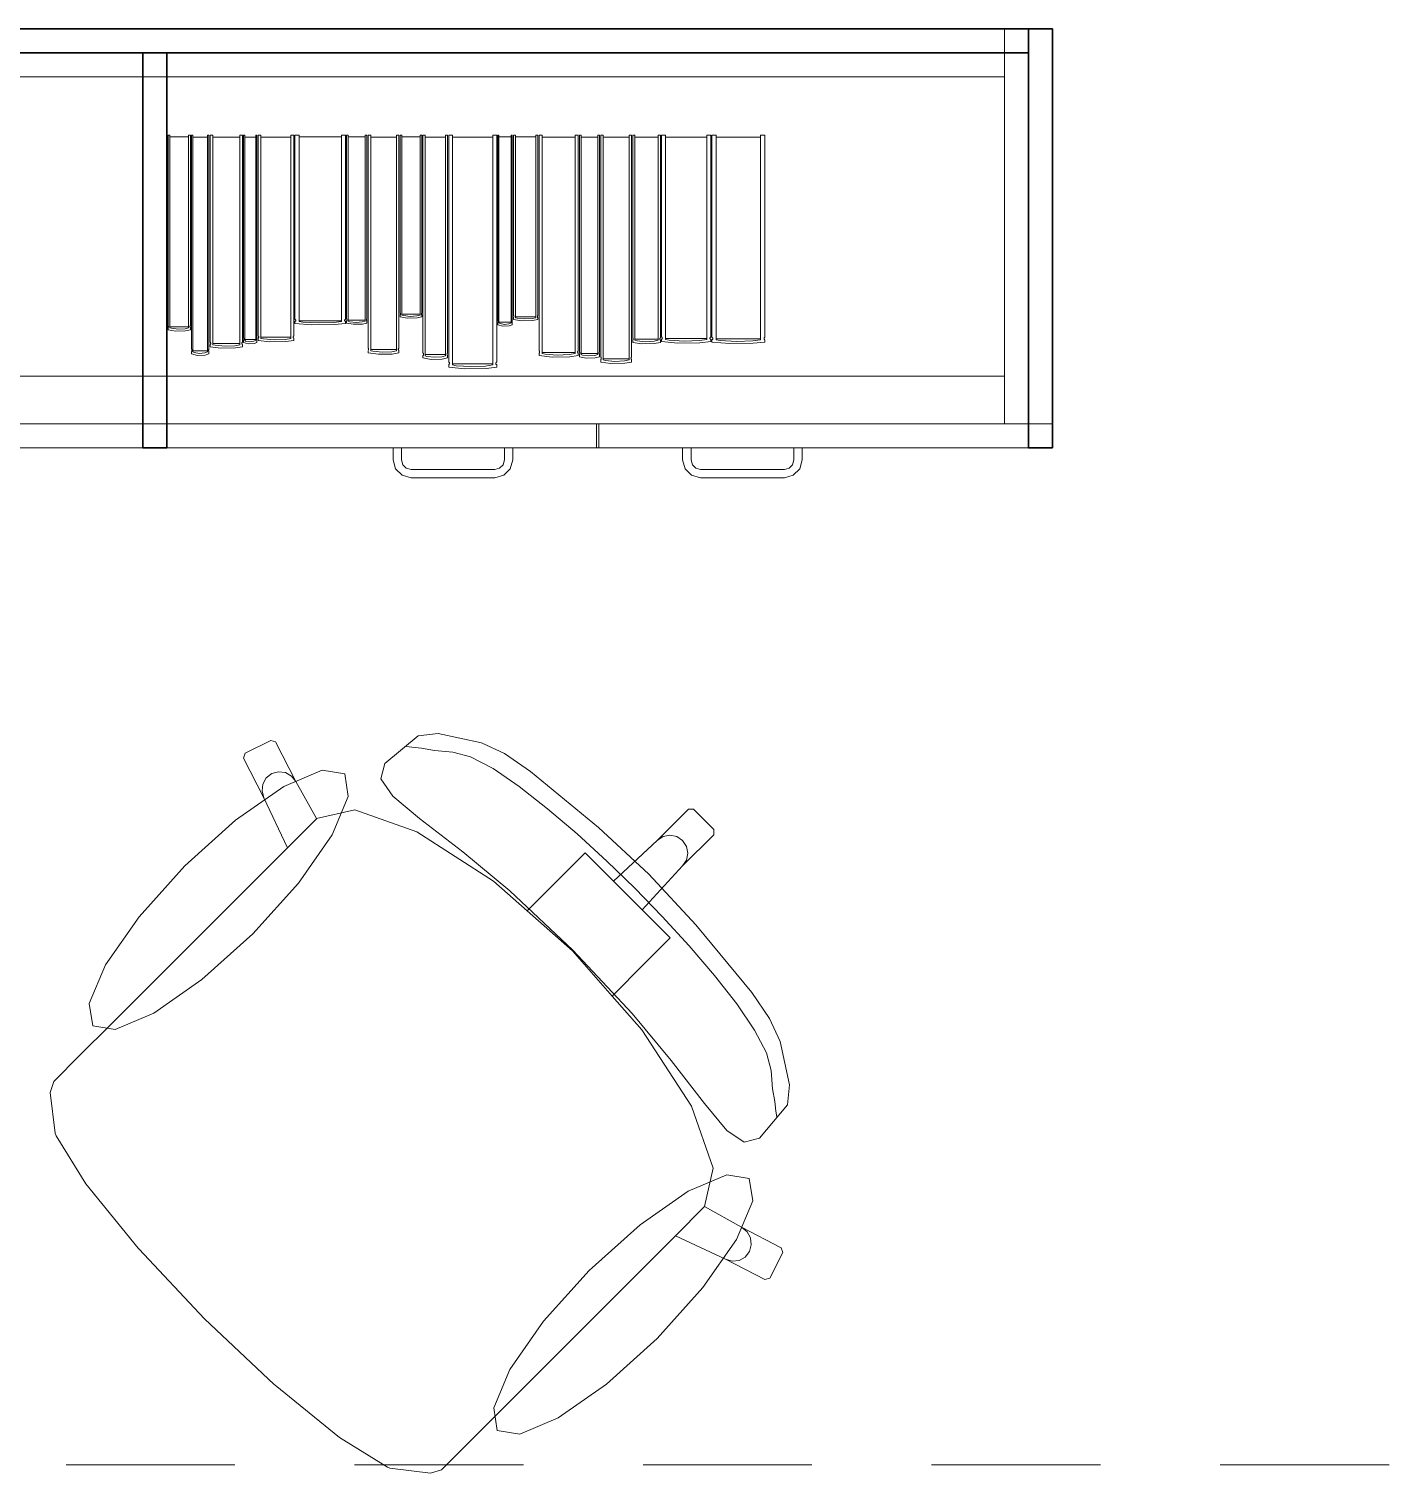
# Model space of a CAD drawing. Header units: inches. Extents: x -19 to 5698, y -728 to 92.
# Drawn here: x 198.156 to 199.295, y 17.393 to 18.599 of the extents above; entities that cross this region are included whole.
import ezdxf

# ---------------------------------------------------------------- set-up
doc = ezdxf.new("R2010")
doc.units = ezdxf.units.IN
doc.header["$MEASUREMENT"] = 0
doc.set_wipeout_variables(frame=1)
doc.linetypes.add('Hidden Line', pattern=[0.195611, 0.141111, -0.0545])
doc.linetypes.add('Wipeout_Contour', pattern=[1, 0, -1])
doc.layers.add('08 _ STR _ EXT _ 09 Vigas', color=251, linetype='Continuous')
doc.layers.add('Interior - Mobiliario', color=7, linetype='Continuous')

msp = doc.modelspace()

# ---------------------------------------------------------------- linework, layer by layer
at = {"layer": '08 _ STR _ EXT _ 09 Vigas', "color": 251, "linetype": 'Hidden Line', "lineweight": 13, "true_color": 0x636466}
msp.add_line((194.57, 17.4), (215.07, 17.4), dxfattribs=at)
at = {"layer": 'Interior - Mobiliario', "color": 175, "linetype": 'Continuous', "lineweight": 13}
for p, q in [((197.5309, 18.5794), (198.9909, 18.5794)), ((198.9909, 18.5794), (198.9909, 18.2694)), ((198.9709, 18.5594), (198.9709, 18.3094)), ((198.289, 18.3497), (198.289, 18.5108)), ((198.289, 18.5108), (198.2905, 18.5108)), ((198.2905, 18.5108), (198.2905, 18.3517)), ((198.2915, 18.3319), (198.2915, 18.5108)), ((198.2915, 18.5108), (198.2927, 18.5108)), ((198.2927, 18.5108), (198.2927, 18.3297)), ((198.2927, 18.509), (198.3049, 18.509)), ((198.3049, 18.3297), (198.3049, 18.5108)), ((198.3049, 18.5108), (198.306, 18.5108)), ((198.306, 18.5108), (198.306, 18.3319)), ((198.307, 18.3378), (198.307, 18.5108)), ((198.307, 18.5108), (198.3092, 18.5108)), ((198.3092, 18.5108), (198.3092, 18.3356)), ((198.3092, 18.3365), (198.3092, 18.509)), ((198.3092, 18.509), (198.3318, 18.509)), ((198.3318, 18.3356), (198.3318, 18.5108)), ((198.3318, 18.5108), (198.334, 18.5108)), ((198.3318, 18.509), (198.3318, 18.3365)), ((198.334, 18.5108), (198.334, 18.3378)), ((198.335, 18.3413), (198.335, 18.5108)), ((198.335, 18.5108), (198.3359, 18.5108)), ((198.3359, 18.5108), (198.3359, 18.3393)), ((198.3359, 18.5091), (198.3452, 18.5091)), ((198.3452, 18.3393), (198.3452, 18.5108)), ((198.3452, 18.5108), (198.3461, 18.5108)), ((198.3461, 18.5108), (198.3461, 18.3413)), ((198.3471, 18.343), (198.3471, 18.5108)), ((198.3471, 18.5108), (198.3495, 18.5108)), ((198.3495, 18.5108), (198.3495, 18.3409)), ((198.3495, 18.5091), (198.3745, 18.5091)), ((198.3745, 18.3409), (198.3745, 18.5108)), ((198.3745, 18.5108), (198.3769, 18.5108)), ((198.3769, 18.5108), (198.3769, 18.343)), ((198.3779, 18.3568), (198.3779, 18.5108)), ((198.3779, 18.5108), (198.3813, 18.5108)), ((198.3813, 18.5108), (198.3813, 18.3549)), ((198.3813, 18.5092), (198.4167, 18.5092)), ((198.4167, 18.3549), (198.4167, 18.5108)), ((198.4167, 18.5108), (198.4201, 18.5108)), ((198.4201, 18.5108), (198.4201, 18.3568)), ((198.4211, 18.3572), (198.4211, 18.5108)), ((198.4211, 18.5108), (198.4225, 18.5108)), ((198.4225, 18.5108), (198.4225, 18.3553)), ((198.4225, 18.5092), (198.4367, 18.5092)), ((198.4367, 18.3553), (198.4367, 18.5108)), ((198.4367, 18.5108), (198.4381, 18.5108)), ((198.4381, 18.5108), (198.4381, 18.3572)), ((198.4391, 18.3328), (198.4391, 18.5108)), ((198.4391, 18.5108), (198.4412, 18.5108)), ((198.4412, 18.5108), (198.4412, 18.3306)), ((198.4412, 18.509), (198.4627, 18.509)), ((198.4627, 18.3306), (198.4627, 18.5108)), ((198.4627, 18.5108), (198.4648, 18.5108)), ((198.4648, 18.5108), (198.4648, 18.3328)), ((198.4658, 18.3622), (198.4658, 18.5108)), ((198.4658, 18.5108), (198.4672, 18.5108)), ((198.4672, 18.5108), (198.4672, 18.3604)), ((198.4672, 18.5093), (198.4825, 18.5093)), ((198.4825, 18.3604), (198.4825, 18.5108)), ((198.4825, 18.5108), (198.4839, 18.5108)), ((198.4839, 18.5108), (198.4839, 18.3622)), ((198.4849, 18.3286), (198.4849, 18.5108)), ((198.4849, 18.5108), (198.4866, 18.5108)), ((198.4866, 18.5108), (198.4866, 18.3264)), ((198.4866, 18.5089), (198.5038, 18.5089)), ((198.5038, 18.3264), (198.5038, 18.5108)), ((198.5038, 18.5108), (198.5054, 18.5108)), ((198.5054, 18.5108), (198.5054, 18.3286)), ((198.5064, 18.321), (198.5064, 18.5108)), ((198.5064, 18.5108), (198.5096, 18.5108)), ((198.5096, 18.5108), (198.5096, 18.3187)), ((198.5096, 18.5089), (198.5432, 18.5089)), ((198.5432, 18.3187), (198.5432, 18.5108)), ((198.5432, 18.5108), (198.5465, 18.5108)), ((198.5465, 18.5108), (198.5465, 18.321)), ((198.5475, 18.3556), (198.5475, 18.5108)), ((198.5475, 18.5108), (198.5484, 18.5108)), ((198.5484, 18.5108), (198.5484, 18.3538)), ((198.5484, 18.5092), (198.5585, 18.5092)), ((198.5585, 18.3538), (198.5585, 18.5108)), ((198.5585, 18.5108), (198.5595, 18.5108)), ((198.5595, 18.5108), (198.5595, 18.3556)), ((198.5605, 18.3601), (198.5605, 18.5108)), ((198.5605, 18.5108), (198.5621, 18.5108)), ((198.5621, 18.5108), (198.5621, 18.3582)), ((198.5621, 18.5093), (198.5792, 18.5093)), ((198.5792, 18.3582), (198.5792, 18.5108)), ((198.5792, 18.5108), (198.5809, 18.5108)), ((198.5809, 18.5108), (198.5809, 18.3601)), ((198.5819, 18.3305), (198.5819, 18.5108)), ((198.5819, 18.5108), (198.5845, 18.5108)), ((198.5845, 18.5108), (198.5845, 18.3283)), ((198.5845, 18.5089), (198.612, 18.5089)), ((198.612, 18.3283), (198.612, 18.5108)), ((198.612, 18.5108), (198.6147, 18.5108)), ((198.6147, 18.5108), (198.6147, 18.3305)), ((198.6157, 18.3297), (198.6157, 18.5108)), ((198.6157, 18.5108), (198.617, 18.5108)), ((198.617, 18.5108), (198.617, 18.3275)), ((198.617, 18.5089), (198.6311, 18.5089)), ((198.6311, 18.3275), (198.6311, 18.5108)), ((198.6311, 18.5108), (198.6324, 18.5108)), ((198.6324, 18.5108), (198.6324, 18.3297)), ((198.6334, 18.3253), (198.6334, 18.5108)), ((198.6334, 18.5108), (198.6355, 18.5108)), ((198.6355, 18.5108), (198.6355, 18.323)), ((198.6355, 18.5089), (198.6571, 18.5089)), ((198.6571, 18.323), (198.6571, 18.5108)), ((198.6571, 18.5108), (198.6592, 18.5108)), ((198.6592, 18.5108), (198.6592, 18.3253)), ((198.6602, 18.3414), (198.6602, 18.5108)), ((198.6602, 18.5108), (198.662, 18.5108)), ((198.662, 18.5108), (198.662, 18.3393)), ((198.662, 18.5091), (198.6814, 18.5091)), ((198.6814, 18.3393), (198.6814, 18.5108)), ((198.6814, 18.5108), (198.6833, 18.5108)), ((198.6833, 18.5108), (198.6833, 18.3414)), ((198.6843, 18.342), (198.6843, 18.5108)), ((198.6843, 18.5108), (198.6876, 18.5108)), ((198.6876, 18.5108), (198.6876, 18.3399)), ((198.6876, 18.5091), (198.7221, 18.5091)), ((198.7221, 18.3399), (198.7221, 18.5108)), ((198.7221, 18.5108), (198.7254, 18.5108)), ((198.7254, 18.5108), (198.7254, 18.342)), ((198.7264, 18.3416), (198.7264, 18.5108)), ((198.7264, 18.5108), (198.73, 18.5108)), ((198.73, 18.5108), (198.73, 18.3396)), ((198.73, 18.5091), (198.7671, 18.5091)), ((198.7671, 18.3396), (198.7671, 18.5108)), ((198.7671, 18.5108), (198.7706, 18.5108)), ((198.7706, 18.5108), (198.7706, 18.3416)), ((198.2903, 18.3511), (198.2902, 18.3509)), ((198.2902, 18.3509), (198.2902, 18.3506)), ((198.2902, 18.3506), (198.2903, 18.3504)), ((198.2904, 18.3515), (198.2903, 18.3513)), ((198.2903, 18.3513), (198.2903, 18.3511)), ((198.2905, 18.3517), (198.2904, 18.3515)), ((198.3781, 18.3567), (198.3779, 18.3568)), ((198.3779, 18.3551), (198.3782, 18.3552)), ((198.3779, 18.3534), (198.3779, 18.3551)), ((198.392, 18.3523), (198.3779, 18.3534)), ((198.3783, 18.3565), (198.3781, 18.3567)), ((198.3782, 18.3552), (198.3784, 18.3554)), ((198.3785, 18.3563), (198.3783, 18.3565)), ((198.3784, 18.3554), (198.3786, 18.3556)), ((198.3786, 18.3561), (198.3785, 18.3563)), ((198.3786, 18.3558), (198.3786, 18.3561)), ((198.3786, 18.3556), (198.3786, 18.3558)), ((198.4167, 18.3557), (198.3813, 18.3557)), ((198.3813, 18.3549), (198.3845, 18.3545)), ((198.3845, 18.3545), (198.3974, 18.3538)), ((198.4109, 18.3525), (198.392, 18.3523)), ((198.3974, 18.3538), (198.4104, 18.3542)), ((198.4104, 18.3542), (198.4167, 18.3549)), ((198.4201, 18.3534), (198.4109, 18.3525)), ((198.4195, 18.3563), (198.4194, 18.356)), ((198.4194, 18.356), (198.4194, 18.3558)), ((198.4194, 18.3558), (198.4195, 18.3556)), ((198.4197, 18.3565), (198.4195, 18.3563)), ((198.4195, 18.3556), (198.4197, 18.3554)), ((198.4199, 18.3567), (198.4197, 18.3565)), ((198.4197, 18.3554), (198.42, 18.3552)), ((198.4201, 18.3568), (198.4199, 18.3567)), ((198.42, 18.3552), (198.4201, 18.3551)), ((198.4201, 18.3551), (198.4201, 18.3534)), ((198.4212, 18.3571), (198.4211, 18.3572)), ((198.4211, 18.3554), (198.4212, 18.3556)), ((198.4211, 18.3537), (198.4211, 18.3554)), ((198.4268, 18.3527), (198.4211, 18.3537)), ((198.4213, 18.3569), (198.4212, 18.3571)), ((198.4212, 18.3556), (198.4213, 18.3558)), ((198.4214, 18.3567), (198.4213, 18.3569)), ((198.4213, 18.3558), (198.4214, 18.356)), ((198.4214, 18.3565), (198.4214, 18.3567)), ((198.4214, 18.3562), (198.4214, 18.3565)), ((198.4214, 18.356), (198.4214, 18.3562)), ((198.4367, 18.3561), (198.4225, 18.3561)), ((198.4225, 18.3553), (198.4238, 18.3548)), ((198.4238, 18.3548), (198.429, 18.3542)), ((198.4344, 18.3529), (198.4268, 18.3527)), ((198.429, 18.3542), (198.4342, 18.3546)), ((198.4342, 18.3546), (198.4367, 18.3553)), ((198.4381, 18.3537), (198.4344, 18.3529)), ((198.4379, 18.3569), (198.4378, 18.3566)), ((198.4378, 18.3566), (198.4378, 18.3564)), ((198.4378, 18.3564), (198.4378, 18.3562)), ((198.4378, 18.3562), (198.4379, 18.3559)), ((198.438, 18.3571), (198.4379, 18.3569)), ((198.4379, 18.3559), (198.4379, 18.3557)), ((198.4379, 18.3557), (198.438, 18.3555)), ((198.4381, 18.3572), (198.438, 18.3571)), ((198.438, 18.3555), (198.4381, 18.3554)), ((198.4381, 18.3554), (198.4381, 18.3537)), ((198.4658, 18.3621), (198.4658, 18.3622)), ((198.4659, 18.3619), (198.4658, 18.3621)), ((198.4658, 18.3605), (198.4659, 18.3606)), ((198.4658, 18.3588), (198.4658, 18.3605)), ((198.4718, 18.3578), (198.4658, 18.3588)), ((198.466, 18.3617), (198.4659, 18.3619)), ((198.4659, 18.3606), (198.466, 18.3608)), ((198.4661, 18.3615), (198.466, 18.3617)), ((198.466, 18.361), (198.4661, 18.3612)), ((198.466, 18.3608), (198.466, 18.361)), ((198.4661, 18.3612), (198.4661, 18.3615)), ((198.4825, 18.3611), (198.4672, 18.3611)), ((198.4672, 18.3604), (198.4686, 18.3599)), ((198.4686, 18.3599), (198.4742, 18.3593)), ((198.48, 18.358), (198.4718, 18.3578)), ((198.4742, 18.3593), (198.4798, 18.3597)), ((198.4798, 18.3597), (198.4825, 18.3604)), ((198.4839, 18.3588), (198.48, 18.358)), ((198.4837, 18.3616), (198.4836, 18.3614)), ((198.4836, 18.3614), (198.4836, 18.3612)), ((198.4836, 18.3612), (198.4837, 18.361)), ((198.4839, 18.3621), (198.4837, 18.3619)), ((198.4837, 18.3619), (198.4837, 18.3616)), ((198.4837, 18.361), (198.4838, 18.3608)), ((198.4838, 18.3608), (198.4839, 18.3606)), ((198.4839, 18.3622), (198.4839, 18.3621)), ((198.4839, 18.3606), (198.4839, 18.3605)), ((198.4839, 18.3605), (198.4839, 18.3588)), ((198.5476, 18.3554), (198.5475, 18.3556)), ((198.5475, 18.3556), (198.5475, 18.3556)), ((198.5475, 18.354), (198.5476, 18.3542)), ((198.5475, 18.3539), (198.5475, 18.354)), ((198.5475, 18.3522), (198.5475, 18.3539)), ((198.5515, 18.3511), (198.5475, 18.3522)), ((198.5476, 18.3551), (198.5476, 18.3554)), ((198.5477, 18.3549), (198.5476, 18.3551)), ((198.5476, 18.3544), (198.5477, 18.3547)), ((198.5476, 18.3542), (198.5476, 18.3544)), ((198.5477, 18.3547), (198.5477, 18.3549)), ((198.5585, 18.3545), (198.5484, 18.3545)), ((198.5484, 18.3538), (198.5493, 18.3533)), ((198.5493, 18.3533), (198.553, 18.3526)), ((198.5569, 18.3513), (198.5515, 18.3511)), ((198.553, 18.3526), (198.5567, 18.353)), ((198.5567, 18.353), (198.5585, 18.3538)), ((198.5595, 18.3522), (198.5569, 18.3513)), ((198.5594, 18.3553), (198.5593, 18.3551)), ((198.5593, 18.3551), (198.5593, 18.3549)), ((198.5593, 18.3549), (198.5593, 18.3546)), ((198.5593, 18.3546), (198.5593, 18.3544)), ((198.5593, 18.3544), (198.5594, 18.3542)), ((198.5595, 18.3556), (198.5594, 18.3555)), ((198.5594, 18.3555), (198.5594, 18.3553)), ((198.5594, 18.3542), (198.5594, 18.354)), ((198.5594, 18.354), (198.5595, 18.3539)), ((198.5595, 18.3539), (198.5595, 18.3522)), ((198.5606, 18.36), (198.5605, 18.3601)), ((198.5605, 18.3584), (198.5606, 18.3585)), ((198.5605, 18.3567), (198.5605, 18.3584)), ((198.5673, 18.3556), (198.5605, 18.3567)), ((198.5607, 18.3598), (198.5606, 18.36)), ((198.5606, 18.3585), (198.5607, 18.3587)), ((198.5608, 18.3596), (198.5607, 18.3598)), ((198.5607, 18.3587), (198.5608, 18.3589)), ((198.5608, 18.3593), (198.5608, 18.3596)), ((198.5608, 18.3591), (198.5608, 18.3593)), ((198.5608, 18.3589), (198.5608, 18.3591)), ((198.5792, 18.359), (198.5621, 18.359)), ((198.5621, 18.3582), (198.5637, 18.3578)), ((198.5637, 18.3578), (198.5699, 18.3571)), ((198.5764, 18.3558), (198.5673, 18.3556)), ((198.5699, 18.3571), (198.5762, 18.3575)), ((198.5762, 18.3575), (198.5792, 18.3582)), ((198.5809, 18.3567), (198.5764, 18.3558)), ((198.5806, 18.3595), (198.5805, 18.3593)), ((198.5805, 18.3593), (198.5805, 18.3591)), ((198.5805, 18.3591), (198.5806, 18.3588)), ((198.5808, 18.3599), (198.5806, 18.3597)), ((198.5806, 18.3597), (198.5806, 18.3595)), ((198.5806, 18.3588), (198.5807, 18.3586)), ((198.5807, 18.3586), (198.5808, 18.3584)), ((198.5809, 18.3601), (198.5808, 18.3599)), ((198.5808, 18.3584), (198.5809, 18.3584)), ((198.5809, 18.3584), (198.5809, 18.3567)), ((198.2864, 18.3472), (198.2781, 18.347)), ((198.2805, 18.3486), (198.2862, 18.349)), ((198.2862, 18.349), (198.289, 18.3497)), ((198.2905, 18.3481), (198.2864, 18.3472)), ((198.2903, 18.3504), (198.2903, 18.3502)), ((198.2903, 18.3502), (198.2905, 18.35)), ((198.2905, 18.35), (198.2905, 18.3499)), ((198.2905, 18.3499), (198.2905, 18.3481)), ((198.335, 18.3412), (198.335, 18.3413)), ((198.3351, 18.341), (198.335, 18.3412)), ((198.335, 18.3395), (198.3351, 18.3398)), ((198.335, 18.3394), (198.335, 18.3395)), ((198.335, 18.3375), (198.335, 18.3394)), ((198.3351, 18.3408), (198.3351, 18.341)), ((198.3352, 18.3405), (198.3351, 18.3408)), ((198.3351, 18.34), (198.3352, 18.3403)), ((198.3351, 18.3398), (198.3351, 18.34)), ((198.3352, 18.3403), (198.3352, 18.3405)), ((198.3452, 18.3401), (198.3359, 18.3401)), ((198.3359, 18.3393), (198.3367, 18.3387)), ((198.3367, 18.3387), (198.3401, 18.338)), ((198.3435, 18.3385), (198.3452, 18.3393)), ((198.346, 18.341), (198.3459, 18.3407)), ((198.3459, 18.3407), (198.3459, 18.3405)), ((198.3459, 18.3405), (198.3459, 18.3402)), ((198.3459, 18.3402), (198.3459, 18.34)), ((198.3459, 18.34), (198.346, 18.3397)), ((198.3461, 18.3413), (198.346, 18.3412)), ((198.346, 18.3412), (198.346, 18.341)), ((198.346, 18.3397), (198.346, 18.3395)), ((198.346, 18.3395), (198.3461, 18.3394)), ((198.3461, 18.3394), (198.3461, 18.3375)), ((198.3472, 18.3429), (198.3471, 18.343)), ((198.3471, 18.3411), (198.3473, 18.3412)), ((198.3471, 18.3392), (198.3471, 18.3411)), ((198.357, 18.338), (198.3471, 18.3392)), ((198.3474, 18.3426), (198.3472, 18.3429)), ((198.3473, 18.3412), (198.3474, 18.3414)), ((198.3475, 18.3424), (198.3474, 18.3426)), ((198.3474, 18.3414), (198.3475, 18.3417)), ((198.3476, 18.3422), (198.3475, 18.3424)), ((198.3475, 18.3417), (198.3476, 18.3419)), ((198.3476, 18.3419), (198.3476, 18.3422)), ((198.3745, 18.3418), (198.3495, 18.3418)), ((198.3495, 18.3409), (198.3517, 18.3404)), ((198.3517, 18.3404), (198.3609, 18.3397)), ((198.3609, 18.3397), (198.3701, 18.3401)), ((198.3701, 18.3401), (198.3745, 18.3409)), ((198.3769, 18.3392), (198.3704, 18.3383)), ((198.3765, 18.3424), (198.3764, 18.3421)), ((198.3764, 18.3421), (198.3764, 18.3419)), ((198.3764, 18.3419), (198.3765, 18.3416)), ((198.3766, 18.3426), (198.3765, 18.3424)), ((198.3765, 18.3416), (198.3766, 18.3414)), ((198.3768, 18.3428), (198.3766, 18.3426)), ((198.3766, 18.3414), (198.3768, 18.3412)), ((198.3769, 18.343), (198.3768, 18.3428)), ((198.3768, 18.3412), (198.3769, 18.3411)), ((198.3769, 18.3411), (198.3769, 18.3392)), ((198.6603, 18.3413), (198.6602, 18.3414)), ((198.6602, 18.3395), (198.6603, 18.3396)), ((198.6602, 18.3376), (198.6602, 18.3395)), ((198.6604, 18.3411), (198.6603, 18.3413)), ((198.6603, 18.3396), (198.6604, 18.3398)), ((198.6605, 18.3408), (198.6604, 18.3411)), ((198.6604, 18.3398), (198.6605, 18.3401)), ((198.6606, 18.3406), (198.6605, 18.3408)), ((198.6605, 18.3401), (198.6606, 18.3403)), ((198.6606, 18.3403), (198.6606, 18.3406)), ((198.6814, 18.3402), (198.662, 18.3402)), ((198.662, 18.3393), (198.6638, 18.3388)), ((198.6638, 18.3388), (198.6709, 18.3381)), ((198.678, 18.3385), (198.6814, 18.3393)), ((198.683, 18.341), (198.6829, 18.3408)), ((198.6829, 18.3408), (198.6829, 18.3405)), ((198.6829, 18.3405), (198.6829, 18.3403)), ((198.6829, 18.3403), (198.6829, 18.34)), ((198.6829, 18.34), (198.683, 18.3398)), ((198.6831, 18.3412), (198.683, 18.341)), ((198.683, 18.3398), (198.6832, 18.3396)), ((198.6833, 18.3414), (198.6831, 18.3412)), ((198.6832, 18.3396), (198.6833, 18.3395)), ((198.6833, 18.3395), (198.6833, 18.3376)), ((198.6844, 18.3419), (198.6843, 18.342)), ((198.6843, 18.3401), (198.6845, 18.3402)), ((198.6843, 18.3382), (198.6843, 18.3401)), ((198.6847, 18.3416), (198.6844, 18.3419)), ((198.6845, 18.3402), (198.6847, 18.3404)), ((198.6849, 18.3414), (198.6847, 18.3416)), ((198.6847, 18.3404), (198.6849, 18.3407)), ((198.6849, 18.3412), (198.6849, 18.3414)), ((198.685, 18.3409), (198.6849, 18.3412)), ((198.6849, 18.3407), (198.685, 18.3409)), ((198.7221, 18.3408), (198.6876, 18.3408)), ((198.6876, 18.3399), (198.6907, 18.3394)), ((198.6907, 18.3394), (198.7033, 18.3387)), ((198.7033, 18.3387), (198.716, 18.3391)), ((198.716, 18.3391), (198.7221, 18.3399)), ((198.7248, 18.3414), (198.7247, 18.3411)), ((198.7247, 18.3411), (198.7247, 18.3409)), ((198.7247, 18.3409), (198.7248, 18.3406)), ((198.725, 18.3416), (198.7248, 18.3414)), ((198.7248, 18.3406), (198.725, 18.3404)), ((198.7252, 18.3418), (198.725, 18.3416)), ((198.725, 18.3404), (198.7253, 18.3401)), ((198.7254, 18.342), (198.7252, 18.3418)), ((198.7253, 18.3401), (198.7254, 18.3401)), ((198.7254, 18.3401), (198.7254, 18.3382)), ((198.7266, 18.3415), (198.7264, 18.3416)), ((198.7264, 18.3397), (198.7267, 18.3399)), ((198.7264, 18.3378), (198.7264, 18.3397)), ((198.7269, 18.3413), (198.7266, 18.3415)), ((198.7267, 18.3399), (198.7269, 18.3401)), ((198.7271, 18.3411), (198.7269, 18.3413)), ((198.7269, 18.3401), (198.7271, 18.3403)), ((198.7272, 18.3408), (198.7271, 18.3411)), ((198.7271, 18.3403), (198.7272, 18.3406)), ((198.7272, 18.3406), (198.7272, 18.3408)), ((198.7671, 18.3404), (198.73, 18.3404)), ((198.73, 18.3396), (198.7333, 18.339)), ((198.7333, 18.339), (198.7469, 18.3383)), ((198.7469, 18.3383), (198.7605, 18.3388)), ((198.7605, 18.3388), (198.7671, 18.3396)), ((198.77, 18.341), (198.7699, 18.3408)), ((198.7699, 18.3408), (198.7699, 18.3405)), ((198.7699, 18.3405), (198.77, 18.3403)), ((198.7701, 18.3413), (198.77, 18.341)), ((198.77, 18.3403), (198.7702, 18.34)), ((198.7704, 18.3415), (198.7701, 18.3413)), ((198.7702, 18.34), (198.7704, 18.3398)), ((198.7706, 18.3416), (198.7704, 18.3415)), ((198.7704, 18.3398), (198.7706, 18.3397)), ((198.7706, 18.3397), (198.7706, 18.3378)), ((198.2916, 18.3318), (198.2915, 18.3319)), ((198.2915, 18.3299), (198.2916, 18.33)), ((198.2915, 18.3279), (198.2915, 18.3299)), ((198.2964, 18.3266), (198.2915, 18.3279)), ((198.2917, 18.3315), (198.2916, 18.3318)), ((198.2916, 18.33), (198.2917, 18.3302)), ((198.2917, 18.3313), (198.2917, 18.3315)), ((198.2918, 18.331), (198.2917, 18.3313)), ((198.2917, 18.3305), (198.2918, 18.3308)), ((198.2917, 18.3302), (198.2917, 18.3305)), ((198.2918, 18.3308), (198.2918, 18.331)), ((198.3049, 18.3306), (198.2927, 18.3306)), ((198.2927, 18.3297), (198.2938, 18.3292)), ((198.2938, 18.3292), (198.2982, 18.3284)), ((198.3029, 18.3269), (198.2964, 18.3266)), ((198.2982, 18.3284), (198.3027, 18.3289)), ((198.3027, 18.3289), (198.3049, 18.3297)), ((198.306, 18.3279), (198.3029, 18.3269)), ((198.3059, 18.3315), (198.3058, 18.3312)), ((198.3058, 18.3312), (198.3058, 18.331)), ((198.3058, 18.331), (198.3058, 18.3307)), ((198.3058, 18.3307), (198.3058, 18.3304)), ((198.3058, 18.3304), (198.3059, 18.3302)), ((198.306, 18.3317), (198.3059, 18.3315)), ((198.3059, 18.3302), (198.306, 18.33)), ((198.306, 18.3319), (198.306, 18.3317)), ((198.306, 18.33), (198.306, 18.3299)), ((198.306, 18.3299), (198.306, 18.3279)), ((198.3072, 18.3377), (198.307, 18.3378)), ((198.307, 18.3358), (198.3072, 18.3359)), ((198.307, 18.3339), (198.307, 18.3358)), ((198.316, 18.3327), (198.307, 18.3339)), ((198.3073, 18.3374), (198.3072, 18.3377)), ((198.3072, 18.3359), (198.3073, 18.3362)), ((198.3074, 18.3372), (198.3073, 18.3374)), ((198.3073, 18.3362), (198.3075, 18.3364)), ((198.3075, 18.3369), (198.3074, 18.3372)), ((198.3075, 18.3367), (198.3075, 18.3369)), ((198.3075, 18.3364), (198.3075, 18.3367)), ((198.3318, 18.3365), (198.3092, 18.3365)), ((198.3092, 18.3356), (198.3112, 18.3351)), ((198.3112, 18.3351), (198.3195, 18.3344)), ((198.3281, 18.3329), (198.316, 18.3327)), ((198.3195, 18.3344), (198.3278, 18.3348)), ((198.3278, 18.3348), (198.3318, 18.3356)), ((198.334, 18.3339), (198.3281, 18.3329)), ((198.3336, 18.3371), (198.3335, 18.3369)), ((198.3335, 18.3369), (198.3335, 18.3366)), ((198.3335, 18.3366), (198.3336, 18.3364)), ((198.3337, 18.3374), (198.3336, 18.3371)), ((198.3336, 18.3364), (198.3337, 18.3361)), ((198.3338, 18.3376), (198.3337, 18.3374)), ((198.3337, 18.3361), (198.3339, 18.3359)), ((198.334, 18.3378), (198.3338, 18.3376)), ((198.3339, 18.3359), (198.334, 18.3358)), ((198.334, 18.3358), (198.334, 18.3339)), ((198.3387, 18.3364), (198.335, 18.3375)), ((198.3437, 18.3366), (198.3387, 18.3364)), ((198.3401, 18.338), (198.3435, 18.3385)), ((198.3461, 18.3375), (198.3437, 18.3366)), ((198.3704, 18.3383), (198.357, 18.338)), ((198.4392, 18.3327), (198.4391, 18.3328)), ((198.4391, 18.3308), (198.4392, 18.3309)), ((198.4391, 18.3288), (198.4391, 18.3308)), ((198.4477, 18.3276), (198.4391, 18.3288)), ((198.4394, 18.3325), (198.4392, 18.3327)), ((198.4392, 18.3309), (198.4394, 18.3312)), ((198.4395, 18.3322), (198.4394, 18.3325)), ((198.4394, 18.3312), (198.4395, 18.3314)), ((198.4395, 18.332), (198.4395, 18.3322)), ((198.4395, 18.3317), (198.4395, 18.332)), ((198.4395, 18.3314), (198.4395, 18.3317)), ((198.4627, 18.3315), (198.4412, 18.3315)), ((198.4412, 18.3306), (198.4431, 18.3301)), ((198.4431, 18.3301), (198.451, 18.3293)), ((198.4591, 18.3278), (198.4477, 18.3276)), ((198.451, 18.3293), (198.4589, 18.3298)), ((198.4589, 18.3298), (198.4627, 18.3306)), ((198.4648, 18.3288), (198.4591, 18.3278)), ((198.4644, 18.3322), (198.4643, 18.3319)), ((198.4643, 18.3319), (198.4643, 18.3316)), ((198.4643, 18.3316), (198.4644, 18.3314)), ((198.4645, 18.3324), (198.4644, 18.3322)), ((198.4644, 18.3314), (198.4645, 18.3311)), ((198.4646, 18.3327), (198.4645, 18.3324)), ((198.4645, 18.3311), (198.4647, 18.3309)), ((198.4648, 18.3328), (198.4646, 18.3327)), ((198.4647, 18.3309), (198.4648, 18.3308)), ((198.4648, 18.3308), (198.4648, 18.3288)), ((198.485, 18.3285), (198.4849, 18.3286)), ((198.4849, 18.3266), (198.4851, 18.3267)), ((198.4849, 18.3246), (198.4849, 18.3266)), ((198.4852, 18.3283), (198.485, 18.3285)), ((198.4851, 18.3267), (198.4852, 18.327)), ((198.4852, 18.328), (198.4852, 18.3283)), ((198.4853, 18.3278), (198.4852, 18.328)), ((198.4852, 18.327), (198.4853, 18.3272)), ((198.4853, 18.3275), (198.4853, 18.3278)), ((198.4853, 18.3272), (198.4853, 18.3275)), ((198.5038, 18.3273), (198.4866, 18.3273)), ((198.5052, 18.3282), (198.5051, 18.328)), ((198.5051, 18.328), (198.5051, 18.3277)), ((198.5051, 18.3277), (198.5051, 18.3274)), ((198.5051, 18.3274), (198.5051, 18.3272)), ((198.5051, 18.3272), (198.5052, 18.3269)), ((198.5053, 18.3285), (198.5052, 18.3282)), ((198.5052, 18.3269), (198.5053, 18.3267)), ((198.5054, 18.3286), (198.5053, 18.3285)), ((198.5053, 18.3267), (198.5054, 18.3266)), ((198.5054, 18.3266), (198.5054, 18.3246)), ((198.582, 18.3304), (198.5819, 18.3305)), ((198.5819, 18.3285), (198.582, 18.3286)), ((198.5819, 18.3265), (198.5819, 18.3285)), ((198.5822, 18.3302), (198.582, 18.3304)), ((198.582, 18.3286), (198.5822, 18.3288)), ((198.5823, 18.3299), (198.5822, 18.3302)), ((198.5822, 18.3288), (198.5824, 18.3291)), ((198.5824, 18.3296), (198.5823, 18.3299)), ((198.5824, 18.3294), (198.5824, 18.3296)), ((198.5824, 18.3291), (198.5824, 18.3294)), ((198.612, 18.3292), (198.5845, 18.3292)), ((198.5845, 18.3283), (198.587, 18.3277)), ((198.587, 18.3277), (198.597, 18.327)), ((198.597, 18.327), (198.6071, 18.3274)), ((198.6071, 18.3274), (198.612, 18.3283)), ((198.6142, 18.3299), (198.6141, 18.3296)), ((198.6141, 18.3296), (198.6141, 18.3293)), ((198.6141, 18.3293), (198.6142, 18.329)), ((198.6143, 18.3301), (198.6142, 18.3299)), ((198.6142, 18.329), (198.6143, 18.3288)), ((198.6145, 18.3303), (198.6143, 18.3301)), ((198.6143, 18.3288), (198.6145, 18.3286)), ((198.6147, 18.3305), (198.6145, 18.3303)), ((198.6145, 18.3286), (198.6147, 18.3285)), ((198.6147, 18.3285), (198.6147, 18.3265)), ((198.6157, 18.3296), (198.6157, 18.3297)), ((198.6158, 18.3294), (198.6157, 18.3296)), ((198.6157, 18.3276), (198.6158, 18.3278)), ((198.6157, 18.3256), (198.6157, 18.3276)), ((198.6159, 18.3291), (198.6158, 18.3294)), ((198.6158, 18.3278), (198.6159, 18.328)), ((198.6159, 18.3288), (198.6159, 18.3291)), ((198.6159, 18.3286), (198.6159, 18.3288)), ((198.6159, 18.3283), (198.6159, 18.3286)), ((198.6159, 18.328), (198.6159, 18.3283)), ((198.6311, 18.3284), (198.617, 18.3284)), ((198.617, 18.3275), (198.6183, 18.3269)), ((198.6183, 18.3269), (198.6234, 18.3262)), ((198.6234, 18.3262), (198.6286, 18.3266)), ((198.6286, 18.3266), (198.6311, 18.3275)), ((198.6323, 18.3295), (198.6322, 18.3293)), ((198.6322, 18.3293), (198.6322, 18.3291)), ((198.6322, 18.3291), (198.6322, 18.3288)), ((198.6322, 18.3288), (198.6322, 18.3285)), ((198.6322, 18.3285), (198.6322, 18.3282)), ((198.6322, 18.3282), (198.6323, 18.328)), ((198.6324, 18.3297), (198.6323, 18.3295)), ((198.6323, 18.328), (198.6324, 18.3278)), ((198.6324, 18.3278), (198.6324, 18.3276)), ((198.6324, 18.3276), (198.6324, 18.3256)), ((198.6679, 18.3364), (198.6602, 18.3376)), ((198.6782, 18.3366), (198.6679, 18.3364)), ((198.6709, 18.3381), (198.678, 18.3385)), ((198.6833, 18.3376), (198.6782, 18.3366)), ((198.698, 18.337), (198.6843, 18.3382)), ((198.7164, 18.3372), (198.698, 18.337)), ((198.7254, 18.3382), (198.7164, 18.3372)), ((198.7412, 18.3367), (198.7264, 18.3378)), ((198.7609, 18.3369), (198.7412, 18.3367)), ((198.7706, 18.3378), (198.7609, 18.3369)), ((198.4918, 18.3233), (198.4849, 18.3246)), ((198.4866, 18.3264), (198.4881, 18.3259)), ((198.4881, 18.3259), (198.4944, 18.3251)), ((198.5009, 18.3235), (198.4918, 18.3233)), ((198.4944, 18.3251), (198.5007, 18.3256)), ((198.5007, 18.3256), (198.5038, 18.3264)), ((198.5054, 18.3246), (198.5009, 18.3235)), ((198.5066, 18.3209), (198.5064, 18.321)), ((198.5064, 18.3189), (198.5066, 18.3191)), ((198.5064, 18.3168), (198.5064, 18.3189)), ((198.5198, 18.3155), (198.5064, 18.3168)), ((198.5068, 18.3207), (198.5066, 18.3209)), ((198.5066, 18.3191), (198.5068, 18.3193)), ((198.507, 18.3204), (198.5068, 18.3207)), ((198.5068, 18.3193), (198.507, 18.3196)), ((198.5071, 18.3201), (198.507, 18.3204)), ((198.507, 18.3196), (198.5071, 18.3199)), ((198.5071, 18.3199), (198.5071, 18.3201)), ((198.5432, 18.3197), (198.5096, 18.3197)), ((198.5096, 18.3187), (198.5126, 18.3181)), ((198.5126, 18.3181), (198.5249, 18.3173)), ((198.5377, 18.3157), (198.5198, 18.3155)), ((198.5249, 18.3173), (198.5372, 18.3178)), ((198.5372, 18.3178), (198.5432, 18.3187)), ((198.5465, 18.3168), (198.5377, 18.3157)), ((198.5459, 18.3204), (198.5458, 18.3201)), ((198.5458, 18.3201), (198.5458, 18.3198)), ((198.5458, 18.3198), (198.5459, 18.3195)), ((198.546, 18.3206), (198.5459, 18.3204)), ((198.5459, 18.3195), (198.5461, 18.3192)), ((198.5462, 18.3209), (198.546, 18.3206)), ((198.5461, 18.3192), (198.5463, 18.319)), ((198.5465, 18.321), (198.5462, 18.3209)), ((198.5463, 18.319), (198.5465, 18.3189)), ((198.5465, 18.3189), (198.5465, 18.3168)), ((198.5928, 18.3252), (198.5819, 18.3265)), ((198.6075, 18.3254), (198.5928, 18.3252)), ((198.6147, 18.3265), (198.6075, 18.3254)), ((198.6213, 18.3244), (198.6157, 18.3256)), ((198.6288, 18.3246), (198.6213, 18.3244)), ((198.6324, 18.3256), (198.6288, 18.3246)), ((198.6335, 18.3252), (198.6334, 18.3253)), ((198.6334, 18.3232), (198.6336, 18.3233)), ((198.6334, 18.3211), (198.6334, 18.3232)), ((198.642, 18.3198), (198.6334, 18.3211)), ((198.6337, 18.3249), (198.6335, 18.3252)), ((198.6336, 18.3233), (198.6337, 18.3236)), ((198.6338, 18.3247), (198.6337, 18.3249)), ((198.6337, 18.3236), (198.6338, 18.3238)), ((198.6339, 18.3244), (198.6338, 18.3247)), ((198.6338, 18.3238), (198.6339, 18.3241)), ((198.6339, 18.3241), (198.6339, 18.3244)), ((198.6571, 18.3239), (198.6355, 18.3239)), ((198.6355, 18.323), (198.6374, 18.3224)), ((198.6374, 18.3224), (198.6453, 18.3216)), ((198.6535, 18.3201), (198.642, 18.3198)), ((198.6453, 18.3216), (198.6533, 18.3221)), ((198.6533, 18.3221), (198.6571, 18.323)), ((198.6592, 18.3211), (198.6535, 18.3201)), ((198.6588, 18.3246), (198.6587, 18.3243)), ((198.6587, 18.3243), (198.6588, 18.324)), ((198.6589, 18.3249), (198.6588, 18.3246)), ((198.6588, 18.324), (198.6588, 18.3238)), ((198.6588, 18.3238), (198.6589, 18.3235)), ((198.659, 18.3251), (198.6589, 18.3249)), ((198.6589, 18.3235), (198.6591, 18.3233)), ((198.6592, 18.3253), (198.659, 18.3251)), ((198.6591, 18.3233), (198.6592, 18.3232)), ((198.6592, 18.3232), (198.6592, 18.3211)), ((198.9709, 18.3094), (198.9709, 18.2694)), ((198.9909, 18.2694), (197.5309, 18.2694)), ((198.6299, 18.2494), (198.6299, 18.2694)), ((198.6319, 18.2494), (198.6319, 18.2694)), ((198.4599, 18.2394), (198.4599, 18.2494)), ((198.4599, 18.2494), (198.4669, 18.2494)), ((198.4669, 18.2494), (198.4669, 18.2394)), ((198.5529, 18.2494), (198.5599, 18.2494)), ((198.5529, 18.2394), (198.5529, 18.2494)), ((198.5599, 18.2494), (198.5599, 18.2394)), ((198.7019, 18.2494), (198.7019, 18.2394)), ((198.7089, 18.2494), (198.7019, 18.2494)), ((198.7089, 18.2394), (198.7089, 18.2494)), ((198.7949, 18.2494), (198.7949, 18.2394)), ((198.8019, 18.2494), (198.7949, 18.2494)), ((198.8019, 18.2394), (198.8019, 18.2494)), ((198.4619, 18.2319), (198.4599, 18.2394)), ((198.4674, 18.2265), (198.4619, 18.2319)), ((198.4669, 18.2394), (198.468, 18.2354)), ((198.468, 18.2354), (198.4709, 18.2325)), ((198.4709, 18.2325), (198.4749, 18.2314)), ((198.4749, 18.2314), (198.5449, 18.2314)), ((198.5449, 18.2314), (198.5489, 18.2325)), ((198.5489, 18.2325), (198.5518, 18.2354)), ((198.5518, 18.2354), (198.5529, 18.2394)), ((198.5579, 18.2319), (198.5524, 18.2265)), ((198.5599, 18.2394), (198.5579, 18.2319)), ((198.7019, 18.2394), (198.7039, 18.2319)), ((198.7039, 18.2319), (198.7094, 18.2265)), ((198.71, 18.2354), (198.7089, 18.2394)), ((198.7129, 18.2325), (198.71, 18.2354)), ((198.7169, 18.2314), (198.7129, 18.2325)), ((198.7869, 18.2314), (198.7169, 18.2314)), ((198.7909, 18.2325), (198.7869, 18.2314)), ((198.7938, 18.2354), (198.7909, 18.2325)), ((198.7949, 18.2394), (198.7938, 18.2354)), ((198.7944, 18.2265), (198.7999, 18.2319)), ((198.7999, 18.2319), (198.8019, 18.2394)), ((198.4749, 18.2244), (198.4674, 18.2265)), ((198.5449, 18.2244), (198.4749, 18.2244)), ((198.5524, 18.2265), (198.5449, 18.2244)), ((198.7094, 18.2265), (198.7169, 18.2244)), ((198.7169, 18.2244), (198.7869, 18.2244)), ((198.7869, 18.2244), (198.7944, 18.2265)), ((198.3363, 17.9943), (198.3577, 18.0051)), ((198.3577, 18.0051), (198.3617, 18.0038)), ((198.3617, 18.0038), (198.3787, 17.9707)), ((198.4531, 17.9858), (198.4809, 18.009)), ((198.4809, 18.009), (198.4977, 18.0108)), ((198.4977, 18.0108), (198.5339, 18.0031)), ((198.5339, 18.0031), (198.5531, 17.9941)), ((198.335, 17.9903), (198.3363, 17.9943)), ((198.352, 17.9572), (198.335, 17.9903)), ((198.4757, 17.9993), (198.4712, 18.0001)), ((198.4837, 17.9985), (198.4757, 17.9993)), ((198.4945, 17.9965), (198.4837, 17.9985)), ((198.5099, 17.9953), (198.4945, 17.9965)), ((198.5246, 17.9914), (198.5099, 17.9953)), ((198.5435, 17.9815), (198.5246, 17.9914)), ((198.5531, 17.9941), (198.5748, 17.9792)), ((198.3539, 17.9737), (198.3585, 17.9773)), ((198.3585, 17.9773), (198.3641, 17.9789)), ((198.3641, 17.9789), (198.3699, 17.9782)), ((198.3699, 17.9782), (198.3751, 17.9753)), ((198.4497, 17.9729), (198.4531, 17.9858)), ((198.5653, 17.9666), (198.5435, 17.9815)), ((198.5748, 17.9792), (198.6315, 17.9324)), ((198.3504, 17.9628), (198.351, 17.9686)), ((198.351, 17.9686), (198.3539, 17.9737)), ((198.3751, 17.9753), (198.3787, 17.9707)), ((198.3787, 17.9707), (198.396, 17.9397)), ((198.4597, 17.9585), (198.4497, 17.9729)), ((198.5891, 17.948), (198.5653, 17.9666)), ((198.352, 17.9572), (198.3504, 17.9628)), ((198.3716, 17.9154), (198.352, 17.9572)), ((198.482, 17.9399), (198.4597, 17.9585)), ((198.396, 17.9397), (198.428, 17.9471)), ((198.428, 17.9471), (198.4799, 17.9288)), ((198.6138, 17.9269), (198.5891, 17.948)), ((198.6806, 17.9215), (198.7067, 17.9476)), ((198.7067, 17.9476), (198.7109, 17.9476)), ((198.7109, 17.9476), (198.7195, 17.939)), ((198.3958, 17.9396), (198.3716, 17.9154)), ((198.3958, 17.9396), (198.396, 17.9397)), ((198.4799, 17.9288), (198.5438, 17.8874)), ((198.5181, 17.912), (198.482, 17.9399)), ((198.6315, 17.9324), (198.6737, 17.8933)), ((198.728, 17.9305), (198.7195, 17.939)), ((198.728, 17.9263), (198.728, 17.9305)), ((198.6385, 17.9043), (198.6138, 17.9269)), ((198.6441, 17.8875), (198.6806, 17.9215)), ((198.6806, 17.9215), (198.6855, 17.9248)), ((198.6855, 17.9248), (198.6912, 17.9259)), ((198.6912, 17.9259), (198.697, 17.9247)), ((198.697, 17.9247), (198.7019, 17.9214)), ((198.7019, 17.9002), (198.728, 17.9263)), ((198.7051, 17.9165), (198.7019, 17.9214)), ((198.7063, 17.9108), (198.7051, 17.9165)), ((198.2237, 17.7675), (198.3716, 17.9154)), ((198.5575, 17.8793), (198.5181, 17.912)), ((198.5993, 17.89), (198.6204, 17.9112)), ((198.6204, 17.9112), (198.6441, 17.8875)), ((198.6619, 17.8815), (198.6385, 17.9043)), ((198.7019, 17.9002), (198.7052, 17.905)), ((198.7052, 17.905), (198.7063, 17.9108)), ((198.668, 17.8636), (198.7019, 17.9002)), ((198.7128, 17.8511), (198.6737, 17.8933)), ((198.5438, 17.8874), (198.5719, 17.8626)), ((198.5719, 17.8626), (198.5993, 17.89)), ((198.6441, 17.8875), (198.656, 17.8756)), ((198.6619, 17.8815), (198.6848, 17.858)), ((198.6102, 17.8298), (198.5575, 17.8793)), ((198.668, 17.8636), (198.656, 17.8756)), ((198.5719, 17.8626), (198.6098, 17.8293)), ((198.6916, 17.84), (198.668, 17.8636)), ((198.6848, 17.858), (198.7073, 17.8334)), ((198.7596, 17.7944), (198.7128, 17.8511)), ((198.6704, 17.8189), (198.6916, 17.84)), ((198.7073, 17.8334), (198.7285, 17.8087)), ((198.6431, 17.7915), (198.6098, 17.8293)), ((198.6102, 17.8298), (198.6597, 17.777)), ((198.6431, 17.7915), (198.6704, 17.8189)), ((198.7285, 17.8087), (198.7471, 17.7849)), ((198.6679, 17.7633), (198.6431, 17.7915)), ((198.7471, 17.7849), (198.7619, 17.763)), ((198.7745, 17.7727), (198.7596, 17.7944)), ((198.6597, 17.777), (198.6924, 17.7377)), ((198.7835, 17.7534), (198.7745, 17.7727)), ((198.1982, 17.742), (198.2237, 17.7675)), ((198.7092, 17.6995), (198.6679, 17.7633)), ((198.7619, 17.763), (198.7719, 17.7442)), ((198.7913, 17.7173), (198.7835, 17.7534)), ((198.1763, 17.7201), (198.1982, 17.742)), ((198.6924, 17.7377), (198.7203, 17.7016)), ((198.7719, 17.7442), (198.7758, 17.7294)), ((198.7758, 17.7294), (198.7769, 17.714)), ((198.1734, 17.7108), (198.1763, 17.7201)), ((198.7769, 17.714), (198.779, 17.7033)), ((198.7894, 17.7005), (198.7913, 17.7173)), ((198.1774, 17.6769), (198.1734, 17.7108)), ((198.7275, 17.6476), (198.7092, 17.6995)), ((198.7203, 17.7016), (198.7389, 17.6793)), ((198.7662, 17.6727), (198.7894, 17.7005)), ((198.779, 17.7033), (198.7797, 17.6952)), ((198.7797, 17.6952), (198.7805, 17.6907)), ((198.1783, 17.6747), (198.1774, 17.6769)), ((198.7389, 17.6793), (198.7533, 17.6693)), ((198.2032, 17.6347), (198.1783, 17.6747)), ((198.7533, 17.6693), (198.7662, 17.6727)), ((198.7201, 17.6156), (198.7275, 17.6476)), ((198.2468, 17.581), (198.2032, 17.6347)), ((198.72, 17.6154), (198.6958, 17.5912)), ((198.72, 17.6154), (198.7201, 17.6156)), ((198.7511, 17.5983), (198.7201, 17.6156)), ((198.548, 17.4433), (198.6958, 17.5912)), ((198.6958, 17.5912), (198.7376, 17.5716)), ((198.7557, 17.5946), (198.7511, 17.5983)), ((198.7842, 17.5813), (198.7511, 17.5983)), ((198.7586, 17.5895), (198.7557, 17.5946)), ((198.2474, 17.5802), (198.2468, 17.581)), ((198.3023, 17.5219), (198.2474, 17.5802)), ((198.7578, 17.578), (198.7593, 17.5837)), ((198.7593, 17.5837), (198.7586, 17.5895)), ((198.7855, 17.5773), (198.7842, 17.5813)), ((198.7376, 17.5716), (198.7432, 17.57)), ((198.7376, 17.5716), (198.7707, 17.5546)), ((198.7432, 17.57), (198.7491, 17.5706)), ((198.7491, 17.5706), (198.7542, 17.5735)), ((198.7542, 17.5735), (198.7578, 17.578)), ((198.7747, 17.5559), (198.7855, 17.5773)), ((198.7707, 17.5546), (198.7747, 17.5559)), ((198.3023, 17.5219), (198.3606, 17.467)), ((198.3606, 17.467), (198.3615, 17.4663)), ((198.3615, 17.4663), (198.4151, 17.4228)), ((198.5225, 17.4178), (198.548, 17.4433)), ((198.4151, 17.4228), (198.4552, 17.3978)), ((198.5005, 17.3958), (198.5225, 17.4178)), ((198.4552, 17.3978), (198.4573, 17.397)), ((198.4573, 17.397), (198.4912, 17.393)), ((198.4912, 17.393), (198.5005, 17.3958))]:
    msp.add_line(p, q, dxfattribs=at)
at = {"layer": 'Interior - Mobiliario', "color": 175, "linetype": 'Continuous', "lineweight": 13, "flags": 128}
for points in [[(198.2858, 17.9003), (198.3283, 17.9385), (198.3686, 17.9665), (198.4007, 17.9801), (198.4196, 17.9772), (198.4225, 17.9583), (198.4089, 17.9262), (198.3809, 17.8859), (198.3427, 17.8434), (198.3002, 17.8052), (198.2599, 17.7772), (198.2278, 17.7636), (198.2089, 17.7665), (198.206, 17.7854), (198.2196, 17.8175), (198.2476, 17.8578)], [(198.6807, 17.5054), (198.7189, 17.5479), (198.7469, 17.5882), (198.7605, 17.6203), (198.7576, 17.6392), (198.7387, 17.6421), (198.7066, 17.6285), (198.6663, 17.6004), (198.6238, 17.5623), (198.5856, 17.5198), (198.5576, 17.4795), (198.544, 17.4474), (198.5469, 17.4285), (198.5658, 17.4256), (198.5979, 17.4392), (198.6382, 17.4672)]]:
    msp.add_lwpolyline(points, close=True, dxfattribs=at)

# ---------------------------------------------------------------- next in the draw order: wipeouts: each hides what was drawn before it
at = {"color": 254, "linetype": 'Wipeout_Contour', "lineweight": 0, "ltscale": 6485.934177}
msp.add_wipeout([(198.2709, 18.2494), (198.2709, 18.5794), (198.2509, 18.5794), (198.2509, 18.2494)], dxfattribs=at).dxf.layer = 'Interior - Mobiliario'

# ---------------------------------------------------------------- next in the draw order: linework, layer by layer
at = {"layer": 'Interior - Mobiliario', "color": 175, "linetype": 'Continuous', "lineweight": 30}
for p, q in [((198.2509, 18.2494), (198.2509, 18.5794)), ((198.2509, 18.5794), (198.2709, 18.5794)), ((198.2709, 18.2494), (198.2709, 18.5794)), ((198.2509, 18.2494), (198.2709, 18.2494))]:
    msp.add_line(p, q, dxfattribs=at)
at = {"layer": 'Interior - Mobiliario', "color": 175, "linetype": 'Continuous', "lineweight": 13}
for p, q in [((198.2509, 18.5794), (198.2709, 18.5794)), ((198.2509, 18.2494), (198.2509, 18.5794)), ((198.2709, 18.5794), (198.2709, 18.2494)), ((198.9709, 18.5594), (197.5509, 18.5594)), ((198.2719, 18.3517), (198.2719, 18.5108)), ((198.2719, 18.5108), (198.2734, 18.5108)), ((198.2734, 18.5108), (198.2734, 18.3497)), ((198.2734, 18.5092), (198.289, 18.5092)), ((198.272, 18.3516), (198.2719, 18.3517)), ((198.2721, 18.3514), (198.272, 18.3516)), ((198.2721, 18.3512), (198.2721, 18.3514)), ((198.2722, 18.3509), (198.2721, 18.3512)), ((198.2722, 18.3507), (198.2722, 18.3509)), ((198.2722, 18.3505), (198.2722, 18.3507)), ((198.2719, 18.3499), (198.272, 18.35)), ((198.2719, 18.3481), (198.2719, 18.3499)), ((198.2781, 18.347), (198.2719, 18.3481)), ((198.272, 18.35), (198.2721, 18.3502)), ((198.2721, 18.3502), (198.2722, 18.3505)), ((198.289, 18.3506), (198.2734, 18.3506)), ((198.2734, 18.3497), (198.2748, 18.3493)), ((198.2748, 18.3493), (198.2805, 18.3486)), ((197.5509, 18.3094), (198.9709, 18.3094)), ((198.9709, 18.2694), (197.5509, 18.2694)), ((198.2509, 18.2694), (197.8919, 18.2694)), ((198.2509, 18.2494), (198.2509, 18.2694)), ((198.2709, 18.2694), (198.6299, 18.2694)), ((198.2709, 18.2494), (198.2709, 18.2694)), ((198.2509, 18.2494), (197.8919, 18.2494)), ((198.2709, 18.2494), (198.2509, 18.2494)), ((198.2709, 18.2494), (198.2509, 18.2494)), ((198.2709, 18.2494), (198.6299, 18.2494))]:
    msp.add_line(p, q, dxfattribs=at)

# ---------------------------------------------------------------- next in the draw order: wipeouts: each hides what was drawn before it
at = {"color": 254, "linetype": 'Wipeout_Contour', "lineweight": 0, "ltscale": 6485.942123}
msp.add_wipeout([(198.9909, 18.5794), (198.9909, 18.5994), (197.5309, 18.5994), (197.5309, 18.5794)], dxfattribs=at).dxf.layer = 'Interior - Mobiliario'

# ---------------------------------------------------------------- next in the draw order: linework, layer by layer
at = {"layer": 'Interior - Mobiliario', "color": 175, "linetype": 'Continuous', "lineweight": 30}
for p, q in [((197.5309, 18.5994), (198.9909, 18.5994)), ((198.9909, 18.5794), (198.9909, 18.5994)), ((197.5309, 18.5794), (198.9909, 18.5794))]:
    msp.add_line(p, q, dxfattribs=at)
at = {"layer": 'Interior - Mobiliario', "color": 175, "linetype": 'Continuous', "lineweight": 13}
for p, q in [((197.5309, 18.5994), (198.9909, 18.5994)), ((197.5509, 18.5994), (198.9709, 18.5994)), ((198.9709, 18.5994), (198.9709, 18.5594)), ((198.9909, 18.5994), (198.9909, 18.5794)), ((198.9909, 18.5794), (197.5309, 18.5794)), ((198.2509, 18.5794), (198.2709, 18.5794)), ((198.2509, 18.2494), (198.2509, 18.5794)), ((198.2709, 18.5794), (198.2709, 18.2494))]:
    msp.add_line(p, q, dxfattribs=at)

# ---------------------------------------------------------------- next in the draw order: wipeouts: each hides what was drawn before it
at = {"color": 254, "linetype": 'Wipeout_Contour', "lineweight": 0, "ltscale": 6488.894445}
msp.add_wipeout([(199.0109, 18.2494), (199.0109, 18.5994), (198.9909, 18.5994), (198.9909, 18.2494)], dxfattribs=at).dxf.layer = 'Interior - Mobiliario'

# ---------------------------------------------------------------- next in the draw order: linework, layer by layer
at = {"layer": 'Interior - Mobiliario', "color": 175, "linetype": 'Continuous', "lineweight": 13}
for p, q in [((199.0109, 18.5994), (197.5109, 18.5994)), ((197.5309, 18.5994), (198.9909, 18.5994)), ((198.9709, 18.5994), (199.0109, 18.5994)), ((198.9909, 18.5994), (199.0109, 18.5994)), ((198.9909, 18.2494), (198.9909, 18.5994)), ((198.9909, 18.5994), (198.9909, 18.2494)), ((199.0109, 18.5994), (199.0109, 18.2494)), ((199.0109, 18.5994), (199.0109, 18.2694)), ((199.0109, 18.2494), (199.0109, 18.5994)), ((197.5309, 18.5794), (198.9909, 18.5794)), ((197.5309, 18.5794), (198.9909, 18.5794)), ((197.5309, 18.5794), (198.9909, 18.5794)), ((198.9909, 18.5794), (198.9909, 18.2494)), ((198.9909, 18.5794), (198.9909, 18.2694)), ((198.9909, 18.5794), (198.9909, 18.2694)), ((198.9909, 18.2694), (197.5309, 18.2694)), ((198.9909, 18.2694), (197.5309, 18.2694)), ((198.9909, 18.2694), (198.6319, 18.2694)), ((199.0109, 18.2694), (198.9709, 18.2694)), ((198.9909, 18.2494), (198.9909, 18.2694)), ((197.5109, 18.2494), (199.0109, 18.2494)), ((198.9909, 18.2494), (197.5309, 18.2494)), ((198.9909, 18.2494), (197.5309, 18.2494)), ((198.9909, 18.2494), (198.6319, 18.2494)), ((199.0109, 18.2494), (198.9909, 18.2494))]:
    msp.add_line(p, q, dxfattribs=at)
at = {"layer": 'Interior - Mobiliario', "color": 175, "linetype": 'Continuous', "lineweight": 30}
for p, q in [((198.9909, 18.2494), (198.9909, 18.5994)), ((198.9909, 18.5994), (199.0109, 18.5994)), ((199.0109, 18.2494), (199.0109, 18.5994)), ((198.9909, 18.2494), (199.0109, 18.2494))]:
    msp.add_line(p, q, dxfattribs=at)

doc.saveas('drawing.dxf')
